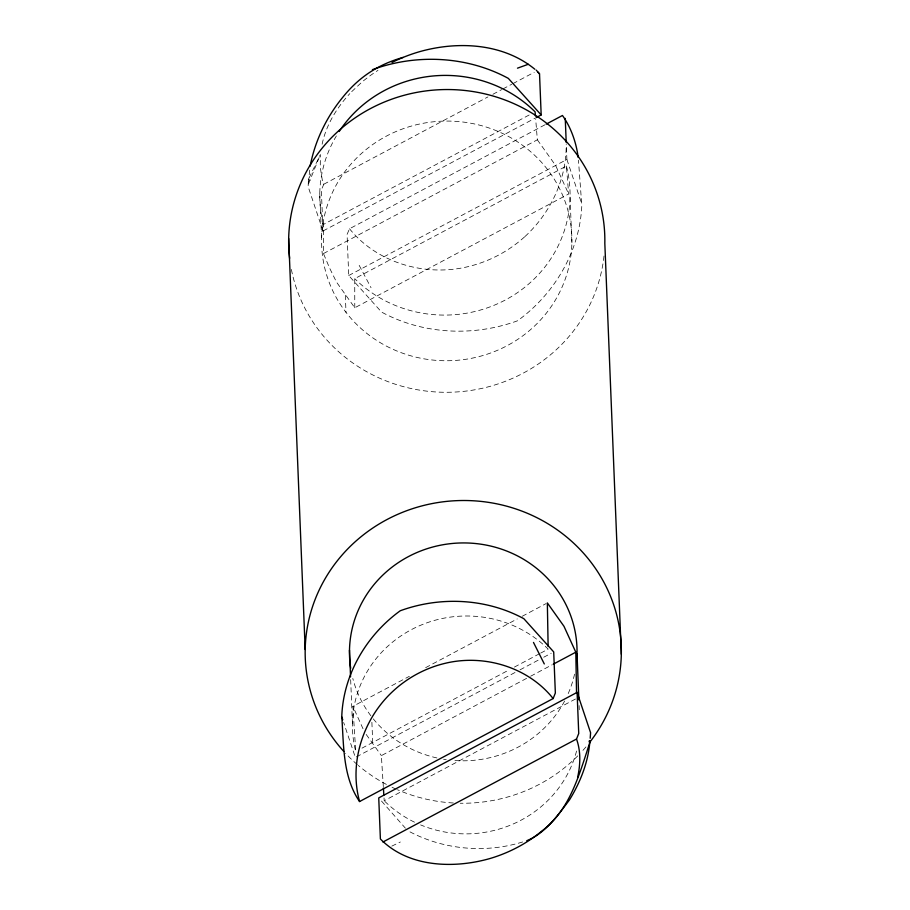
<?xml version="1.0" encoding="UTF-8"?>
<svg xmlns="http://www.w3.org/2000/svg" width="910" height="910" viewBox="0 0 910 910"><rect width="100%" height="100%" fill="white"/><g stroke="black" fill="none" stroke-linecap="round" stroke-linejoin="round"><path stroke-width="0.68" stroke-dasharray="4.55 3.41" d="M323.004 231.004L308.137 186.63L308.433 179.361L320.377 154.529L320.263 167.269L322.22 179.611L323.801 184.241L321.344 189.917L323.004 231.004L534.909 118.277M309.718 170.147L308.092 184.912L320.377 154.529M322.117 144.201C326.121 125.091 336.654 107.869 349.804 93.639M544.919 124.818L349.52 228.751L347.074 234.439L348.723 275.525L381.552 312.073C422.9 334.493 473.541 336.871 517.494 320.809C554.349 294.158 579.795 251.365 581.808 205.546L578.453 160.171M525.024 236.486C550.379 213.133 566.68 179.338 566.168 144.61M351.715 91.637L361.975 82.048A130.79 104.434 -18 0 1 377.968 70.377M323.801 184.241L487.885 96.949M492.89 94.287L501.66 89.624M502.911 88.953L511.682 84.289M512.933 83.629L534.227 72.299M354.775 307.773L354.729 278.653L566.407 166.052L568.659 194.001L354.775 307.773L336.484 282.077L329.522 267.915L323.459 253.571L323.414 224.451L530.086 114.512M323.459 253.571L537.344 139.799L535.66 118.835M348.723 275.525L566.896 159.466L566.27 143.882M540.676 653.107L548.173 649.114A113.796 108.938 -2.3 0 0 411.195 629.743A113.796 108.938 -2.3 0 0 355.73 751.478L352.898 706.353L409.352 676.323M425.652 667.644L517.233 618.937M522.249 616.263L546.091 603.592M361.987 748.157L509.441 669.714M514.434 667.064L539.425 653.767M515.026 672.501L355.355 757.427L343.65 722.472M520.019 669.84L538.731 659.886M543.725 657.236L551.21 653.255M383.315 786.649L381.37 755.618L529.392 676.881M530.644 676.221L551.972 664.869M384.02 797.933L384.202 800.755L576.644 698.391M391.812 846.129L400.343 842M522.659 841.955C485.201 853.625 443.17 849.701 408.59 831.137L407.236 830.273M308.433 179.361L310.083 180.339M381.495 801.039L405.394 828.18M349.52 228.751C377.366 263.32 426.005 277.072 468.559 266.528A130.79 128.936 -78.2 0 0 525.024 236.486M537.344 139.799L555.635 165.506L568.659 194.001M366.195 734.438L381.37 755.618M359.188 265.345L371.03 287.708M363.01 728.751L352.898 706.353M566.896 159.466L581.763 203.84M570.058 197.129L571.889 242.788A125.171 119.836 -2.3 0 1 382.098 343.741A125.171 119.836 -2.3 0 1 386.25 136.204A125.171 119.836 -2.3 0 1 571.889 242.788M579.101 705.568L579.272 709.777M371.894 722.312L372.77 744.232M345.322 295.25L346.005 312.369M350.668 679.668L352.42 723.222M319.774 193.375L321.605 239.034M585.949 746.928A158.112 151.367 -2.3 0 1 581.49 751.967M577.748 755.88A158.112 151.367 -2.3 0 1 460.221 803.234M453.339 802.984A158.112 151.367 -2.3 0 1 397.454 789.732M396.191 789.186A158.112 151.367 -2.3 0 1 391.232 786.877M386.363 784.397A158.112 151.367 -2.3 0 1 358.29 765.424M357.266 764.548A158.112 151.367 -2.3 0 1 345.584 753.366M604.001 256.006A158.112 151.367 -2.3 0 1 452.588 392.164A158.112 151.367 -2.3 0 1 291.12 268.12M566.407 166.052A125.171 119.836 -2.3 0 1 505.403 299.959A125.171 119.836 -2.3 0 1 354.729 278.653M323.414 224.451A125.171 119.836 -2.3 0 1 336.359 135.965M574.551 674.162A113.796 108.938 -2.3 0 1 567.521 695.138M564.632 701.007A113.796 108.938 -2.3 0 1 454.317 760.51M446.241 759.645A113.796 108.938 -2.3 0 1 443.568 759.247M436.936 757.95A113.796 108.938 -2.3 0 1 373.305 718.889M370.87 715.795A113.796 108.938 -2.3 0 1 352.796 678.416M576.565 751.023A113.796 108.938 -2.3 0 1 420.636 824.915M414.516 822.174A113.796 108.938 -2.3 0 1 384.202 800.755"/><path stroke-width="1.36" d="M589.919 740.865C588.372 761.954 580.432 782.122 569.398 800.015C557.728 815.451 545.17 833.389 526.731 840.715M590.203 738.237L590.59 732.732L577.088 692.396L378.742 797.899L380.391 838.986C408.374 867.503 454.056 868.902 490.445 858.392A117.356 91.353 -18.7 0 0 541.78 831.08C570.638 809.422 579.511 773.272 590.385 740.911L588.929 741.218M577.634 777.322C580.421 764.764 580.933 751.285 576.519 739.034L578.737 733.483L577.088 692.396M310.162 166.12C315.031 140.618 326.679 116.764 343.172 96.767C359.223 76.918 378.401 64.371 403.107 57.41M553.143 698.562L555.35 693.01L553.701 651.924L523.853 618.698C486.27 598.314 440.224 596.152 400.263 610.758C366.764 634.987 343.639 673.878 341.807 715.533L341.841 717.091C343.787 745.643 342.729 777.026 359.564 801.539L553.143 698.562C527.993 666.893 483.756 653.846 444.888 663.379A117.356 115.206 -70.4 0 0 393.552 690.679C363.522 717.979 348.701 762.011 359.564 801.539M536.161 117.618L541.177 114.944L539.528 73.858L536.229 70.115M546.171 124.147L562.46 115.49C571.025 127.389 576.348 142.859 578.18 157.453M553.223 664.209L575.803 652.197L563.972 626.285L547.342 602.92L548.127 646.316M382.939 842.012L576.519 739.034M517.483 68.17L528.266 64.291M372.406 69.66C416.359 53.599 467.001 55.976 508.349 78.397L541.177 114.944M534.852 69.24C502.752 42.906 457.002 40.779 418.452 52.006A130.79 104.434 -18 0 0 392.005 62.449M537.662 71.936L539.528 73.858M533.487 642.426L544.294 663.947M341.841 717.091L342.751 719.787M535.433 116.036L535.103 111.85A125.171 119.836 -2.3 0 0 339.168 131.484M383.406 788.06L383.849 795.112M621.325 654.244L604.82 243.288A158.112 151.367 -2.3 0 0 439.428 89.726A158.112 151.367 -2.3 0 0 289.63 258.315M565.246 118.38L566.213 142.46M577.02 653.585L578.885 699.949M349.486 650.172L350.555 676.858M288.675 238.545L305.18 649.501M575.803 652.197L576.542 692.783M343.752 751.387A158.112 151.367 -2.3 0 1 351.647 545.033A158.112 151.367 -2.3 0 1 567.18 537.457A158.112 151.367 -2.3 0 1 589.35 742.765M350.703 668.247A113.796 108.938 -2.3 0 1 459.345 543.008A113.796 108.938 -2.3 0 1 576.69 660.057"/></g></svg>
